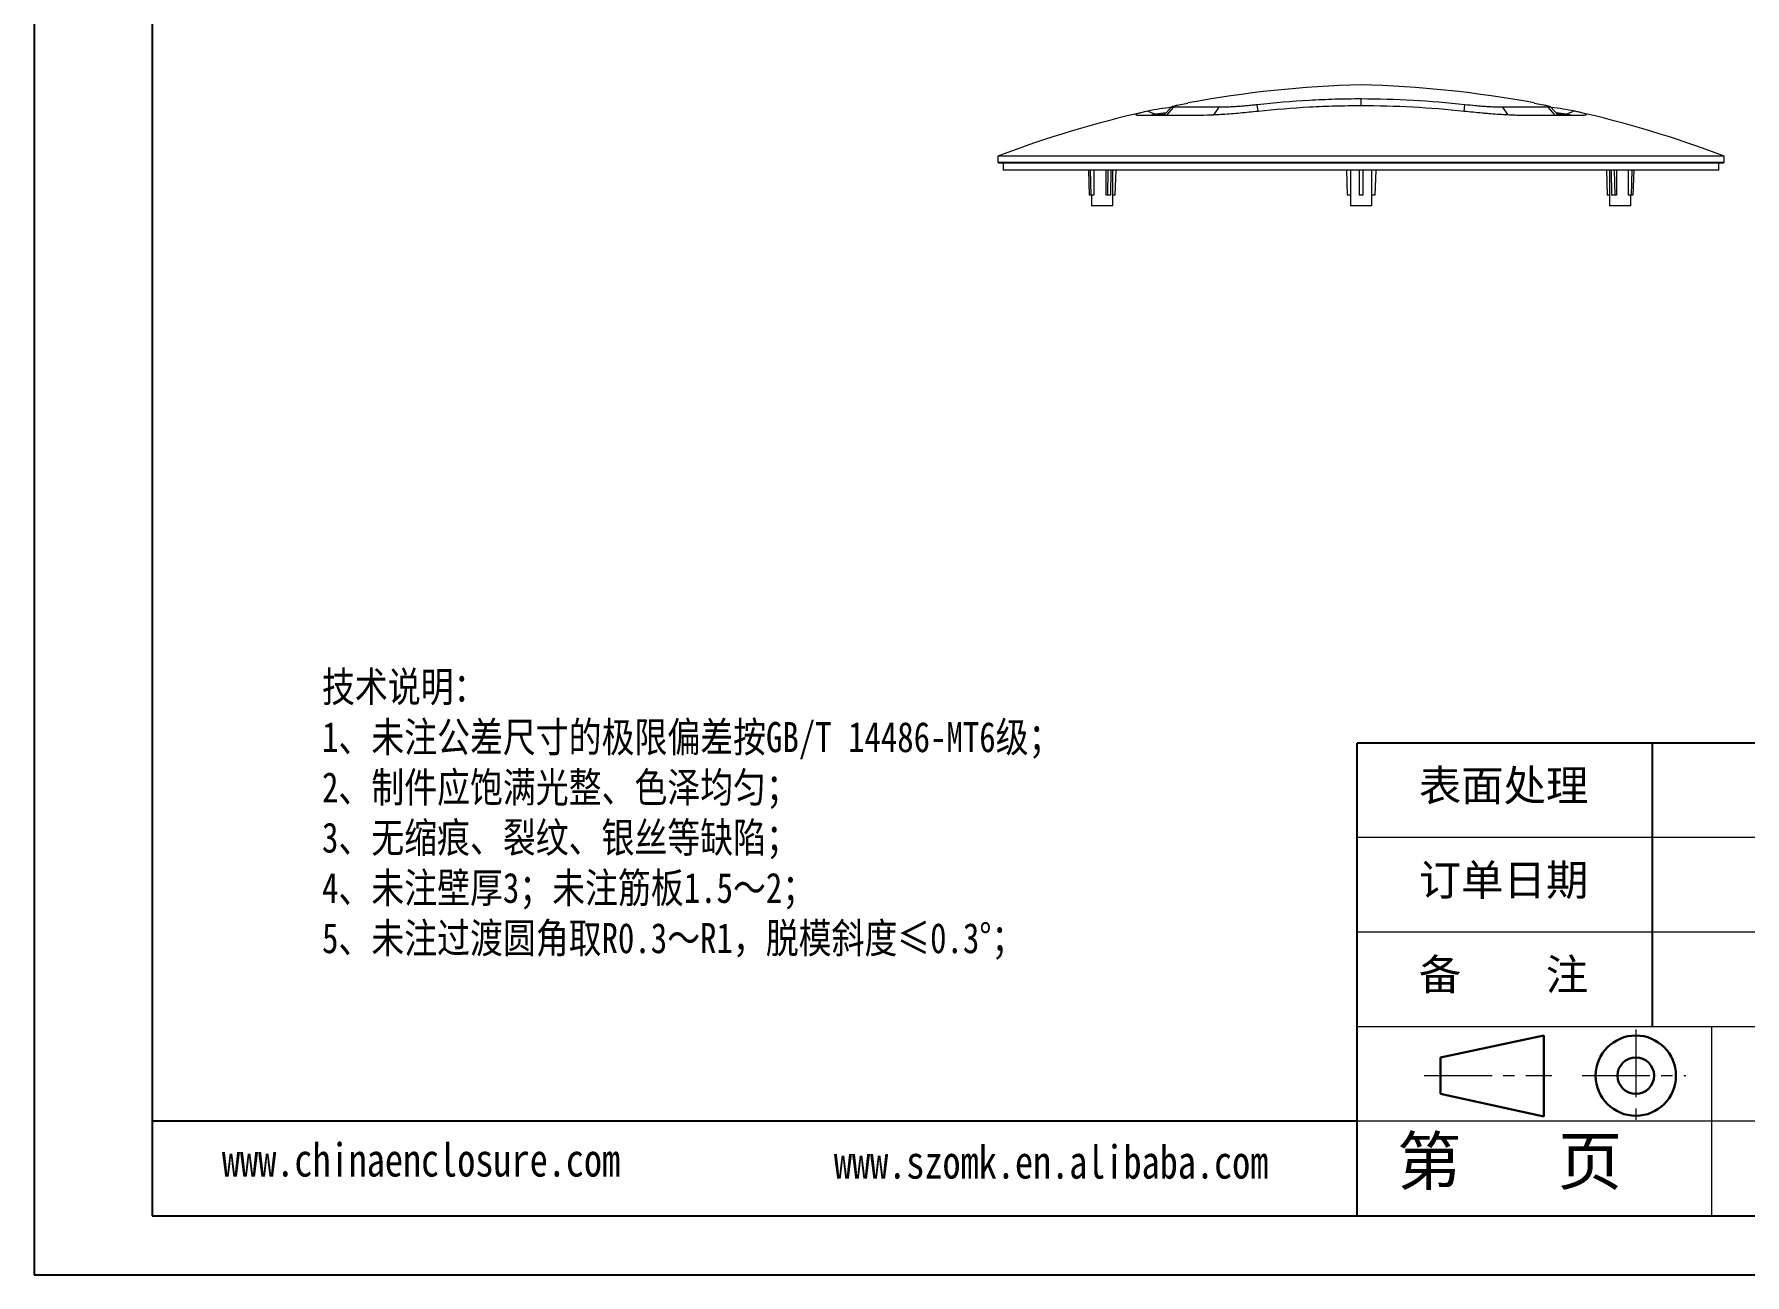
# Model space of a CAD drawing. Header units: inches. Extents: x -602 to 2189, y 557 to 1254.
# Drawn here: x 593.8 to 1074.2, y 557.2 to 905.6 of the extents above; entities that cross this region are included whole.
import ezdxf

# ---------------------------------------------------------------- set-up
doc = ezdxf.new("R2010")
doc.units = ezdxf.units.IN
doc.linetypes.add('CENTER2', pattern=[28.575, 19.05, -3.175, 3.175, -3.175])
doc.layers.add('文字', color=81, linetype='Continuous')
for name, color, linetype, lineweight in [('粗实线', 7, 'Continuous', 30), ('细实线', 3, 'Continuous', 9), ('细点划线', 2, 'CENTER2', 9)]:
    doc.layers.add(name, color=color, linetype=linetype, lineweight=lineweight)
doc.styles.get("Standard").update_dxf_attribs({"font": 'txt', "bigfont": 'gbcbig.shx'})
doc.styles.add('宋体', font='', dxfattribs={"width": 0.8, "height": 3.5})
doc.styles.get('宋体').set_extended_font_data('SimSun')

msp = doc.modelspace()

# ---------------------------------------------------------------- linework, layer by layer
for p, q in [((593.777, 1253.93), (593.777, 557.2)), ((626.955, 1237.341), (626.955, 573.789)), ((1164.432, 706.5), (965.366, 706.5)), ((965.366, 573.789), (965.366, 706.5)), ((1048.31, 626.873), (1048.31, 706.5)), ((965.366, 600.331), (626.955, 600.331)), ((626.955, 573.789), (1562.563, 573.789)), ((593.777, 557.2), (1579.152, 557.2))]:
    msp.add_line(p, q)
at = {"color": 7, "linetype": 'Continuous', "lineweight": 15}
for p, q in [((913.314, 885.216), (911.086, 882.815)), ((911.909, 882.815), (913.873, 885.054)), ((926.619, 885.054), (913.873, 885.054)), ((915.234, 885.751), (917.766, 886.247)), ((925.242, 882.981), (926.619, 885.054)), ((937.517, 883.975), (937.323, 885.751)), ((995.413, 883.975), (995.607, 885.751)), ((1007.686, 882.983), (1006.31, 885.054)), ((1019.057, 885.054), (1006.31, 885.054)), ((1015.11, 886.244), (1017.696, 885.751)), ((1021.02, 882.815), (1019.057, 885.054)), ((1021.855, 882.815), (1019.634, 885.208)), ((904.283, 882.815), (919.354, 882.815)), ((906.591, 883.975), (908.737, 883.098)), ((911.754, 883.534), (908.737, 883.098)), ((908.737, 883.098), (911.349, 883.098)), ((1013.576, 882.815), (1028.646, 882.815)), ((1024.192, 883.098), (1021.266, 883.45)), ((1024.192, 883.098), (1021.592, 883.098)), ((1026.339, 883.975), (1024.192, 883.098)), ((864.465, 871.345), (864.465, 869.545)), ((1068.465, 871.345), (864.465, 871.345)), ((1068.465, 869.545), (1068.465, 871.345)), ((1068.465, 869.545), (864.465, 869.545)), ((864.665, 869.545), (864.665, 869.345)), ((1068.265, 869.345), (864.665, 869.345)), ((865.965, 869.345), (865.965, 867.345)), ((1066.965, 867.345), (865.965, 867.345)), ((889.895, 867.345), (890.106, 860.345)), ((890.395, 867.345), (890.606, 860.345)), ((891.407, 867.345), (891.407, 860.345)), ((894.765, 867.345), (894.765, 860.345)), ((895.349, 867.345), (895.227, 860.345)), ((896.215, 867.345), (896.093, 860.345)), ((896.719, 857.345), (896.719, 867.345)), ((897.543, 867.345), (897.331, 860.345)), ((962.338, 867.345), (962.582, 860.345)), ((963.507, 867.345), (963.507, 860.345)), ((965.965, 867.345), (965.965, 860.345)), ((966.965, 867.345), (966.965, 860.345)), ((969.423, 867.345), (969.423, 860.345)), ((970.592, 867.345), (970.347, 860.345)), ((1035.387, 867.345), (1035.599, 860.345)), ((1036.211, 867.345), (1036.211, 857.345)), ((1036.715, 867.345), (1036.837, 860.345)), ((1037.581, 867.345), (1037.703, 860.345)), ((1038.165, 867.345), (1038.165, 860.345)), ((1041.523, 867.345), (1041.523, 860.345)), ((1042.535, 867.345), (1042.323, 860.345)), ((1043.035, 867.345), (1042.823, 860.345)), ((1066.965, 867.345), (1066.965, 869.345)), ((1068.265, 869.345), (1068.265, 869.545)), ((890.606, 860.345), (890.106, 860.345)), ((891.407, 860.345), (890.606, 860.345)), ((890.719, 860.345), (890.719, 857.345)), ((895.227, 860.345), (894.765, 860.345)), ((896.093, 860.345), (895.227, 860.345)), ((897.331, 860.345), (896.719, 860.345)), ((963.507, 860.345), (962.582, 860.345)), ((963.465, 860.345), (963.465, 857.345)), ((966.965, 860.345), (965.965, 860.345)), ((970.347, 860.345), (969.423, 860.345)), ((969.465, 857.345), (969.465, 860.345)), ((1036.211, 860.345), (1035.599, 860.345)), ((1037.703, 860.345), (1036.837, 860.345)), ((1038.165, 860.345), (1037.703, 860.345)), ((1042.323, 860.345), (1041.523, 860.345)), ((1042.211, 857.345), (1042.211, 860.345)), ((1042.823, 860.345), (1042.323, 860.345)), ((891.121, 857.345), (890.719, 857.345)), ((896.719, 857.345), (891.121, 857.345)), ((969.465, 857.345), (963.465, 857.345)), ((1041.809, 857.345), (1036.211, 857.345)), ((1042.211, 857.345), (1041.809, 857.345))]:
    msp.add_line(p, q, dxfattribs=at)
at = {"color": 8, "linetype": 'Continuous', "lineweight": 15}
msp.add_line((966.465, 885.555), (966.465, 887.378), dxfattribs=at)
at = {"color": 7, "linetype": 'Continuous', "lineweight": 15}
for centre, start, end in [((974.105, 582.278), 91.41614, 100.5004), ((958.824, 582.278), 79.50931, 88.58386), ((974.105, 582.278), 102.71473, 110.7713), ((958.824, 582.278), 69.2287, 77.28155)]:
    msp.add_arc(centre, 309.161, start, end, dxfattribs=at)
for points, knots in [([(913.154, 885.044), (912.066, 884.905), (909.711, 884.604), (907.683, 884.195), (906.591, 883.975)], [0, 0, 0, 0, 0.4618287, 1, 1, 1, 1]), ([(913.873, 885.054), (913.778, 885.064), (913.66, 885.067), (913.451, 885.078), (913.36, 885.084), (913.261, 885.112), (913.247, 885.131), (913.269, 885.178), (913.304, 885.204), (913.411, 885.263), (913.487, 885.294), (913.701, 885.368), (913.842, 885.409), (914.37, 885.55), (914.841, 885.661), (915.234, 885.751)], [0, 0, 0, 0, 0.125, 0.125, 0.25, 0.25, 0.375, 0.375, 0.5, 0.5, 0.625, 0.625, 0.75, 0.75, 1, 1, 1, 1]), ([(937.323, 885.751), (936.831, 885.704), (936.335, 885.652), (935.348, 885.551), (934.857, 885.501), (933.889, 885.412), (933.412, 885.373), (932.466, 885.301), (931.995, 885.268), (931.07, 885.206), (930.618, 885.178), (929.743, 885.132), (929.319, 885.114), (928.515, 885.091), (928.133, 885.085), (927.379, 885.073), (927.007, 885.066), (926.619, 885.054)], [0, 0, 0, 0, 0.125, 0.125, 0.25, 0.25, 0.375, 0.375, 0.5, 0.5, 0.625, 0.625, 0.75, 0.75, 0.875, 0.875, 1, 1, 1, 1]), ([(966.465, 887.378), (964.03, 887.39), (961.597, 887.354), (957.949, 887.245), (956.733, 887.2), (954.302, 887.094), (953.086, 887.034), (947.011, 886.699), (942.156, 886.313), (937.323, 885.751)], [0, 0, 0, 0, 0.25, 0.25, 0.375, 0.375, 0.5, 0.5, 1, 1, 1, 1]), ([(937.517, 883.975), (942.329, 884.447), (947.143, 884.882), (953.177, 885.224), (954.384, 885.281), (956.8, 885.376), (958.008, 885.413), (961.632, 885.503), (964.049, 885.534), (966.465, 885.555)], [0, 0, 0, 0, 0.5, 0.5, 0.625, 0.625, 0.75, 0.75, 1, 1, 1, 1]), ([(995.607, 885.751), (990.769, 886.286), (985.918, 886.693), (976.199, 887.24), (971.333, 887.378), (966.465, 887.378)], [0, 0, 0, 0, 0.5, 0.5, 1, 1, 1, 1]), ([(966.465, 885.555), (971.3, 885.555), (976.131, 885.421), (985.787, 884.892), (990.606, 884.497), (995.413, 883.975)], [0, 0, 0, 0, 0.5, 0.5, 1, 1, 1, 1]), ([(1006.31, 885.054), (1005.936, 885.064), (1005.575, 885.067), (1004.837, 885.078), (1004.46, 885.084), (1003.658, 885.112), (1003.236, 885.131), (1002.363, 885.178), (1001.911, 885.204), (1000.994, 885.263), (1000.529, 885.294), (999.578, 885.368), (999.09, 885.409), (997.605, 885.55), (996.602, 885.661), (995.607, 885.751)], [0, 0, 0, 0, 0.125, 0.125, 0.25, 0.25, 0.375, 0.375, 0.5, 0.5, 0.625, 0.625, 0.75, 0.75, 1, 1, 1, 1]), ([(1017.696, 885.751), (1017.901, 885.704), (1018.126, 885.652), (1018.553, 885.551), (1018.753, 885.501), (1019.078, 885.412), (1019.207, 885.373), (1019.417, 885.301), (1019.501, 885.268), (1019.629, 885.206), (1019.671, 885.178), (1019.691, 885.132), (1019.667, 885.114), (1019.544, 885.091), (1019.449, 885.085), (1019.249, 885.073), (1019.141, 885.066), (1019.057, 885.054)], [0, 0, 0, 0, 0.125, 0.125, 0.25, 0.25, 0.375, 0.375, 0.5, 0.5, 0.625, 0.625, 0.75, 0.75, 0.875, 0.875, 1, 1, 1, 1]), ([(1026.339, 883.975), (1025.313, 884.18), (1023.329, 884.577), (1020.954, 884.877), (1019.806, 885.022)], [0, 0, 0, 0, 0.5167545, 1, 1, 1, 1]), ([(906.591, 883.975), (905.889, 883.824), (905.114, 883.642), (904.386, 883.448), (904.254, 883.411), (904.017, 883.342), (903.912, 883.309), (903.637, 883.217), (903.505, 883.164), (903.318, 883.067), (903.26, 883.023), (903.223, 882.945), (903.247, 882.912), (903.41, 882.866), (903.556, 882.854), (903.904, 882.837), (904.104, 882.83), (904.283, 882.815)], [0, 0, 0, 0, 0.25, 0.25, 0.3125, 0.3125, 0.375, 0.375, 0.5, 0.5, 0.625, 0.625, 0.75, 0.75, 0.875, 0.875, 1, 1, 1, 1]), ([(908.737, 883.098), (908.363, 883.012), (907.942, 882.915), (907.578, 882.825), (907.538, 882.815)], [0, 0, 0, 0, 0.8893555, 1, 1, 1, 1]), ([(919.354, 882.815), (920.632, 882.853), (921.86, 882.857), (923.56, 882.905), (923.909, 882.917), (924.626, 882.946), (924.994, 882.963), (926.109, 883.02), (926.873, 883.066), (928.429, 883.168), (929.221, 883.223), (930.835, 883.343), (931.66, 883.409), (933.318, 883.556), (934.154, 883.64), (935.833, 883.81), (936.676, 883.896), (937.517, 883.975)], [0, 0, 0, 0, 0.25, 0.25, 0.3125, 0.3125, 0.375, 0.375, 0.5, 0.5, 0.625, 0.625, 0.75, 0.75, 0.875, 0.875, 1, 1, 1, 1]), ([(995.413, 883.975), (997.096, 883.824), (998.786, 883.642), (1000.867, 883.448), (1001.282, 883.411), (1002.107, 883.342), (1002.518, 883.309), (1003.732, 883.217), (1004.522, 883.164), (1006.069, 883.067), (1006.829, 883.023), (1008.317, 882.945), (1009.047, 882.912), (1010.425, 882.866), (1011.074, 882.854), (1012.335, 882.837), (1012.949, 882.83), (1013.576, 882.815)], [0, 0, 0, 0, 0.25, 0.25, 0.3125, 0.3125, 0.375, 0.375, 0.5, 0.5, 0.625, 0.625, 0.75, 0.75, 0.875, 0.875, 1, 1, 1, 1]), ([(1025.414, 882.815), (1025.397, 882.819), (1025.06, 882.905), (1024.615, 883.004), (1024.192, 883.098)], [0, 0, 0, 0, 0.0495379, 1, 1, 1, 1]), ([(1028.646, 882.815), (1028.974, 882.853), (1029.38, 882.857), (1029.627, 882.905), (1029.663, 882.917), (1029.704, 882.946), (1029.709, 882.963), (1029.687, 883.02), (1029.621, 883.066), (1029.412, 883.168), (1029.272, 883.223), (1028.913, 883.343), (1028.691, 883.409), (1028.142, 883.556), (1027.808, 883.64), (1027.088, 883.81), (1026.704, 883.896), (1026.339, 883.975)], [0, 0, 0, 0, 0.25, 0.25, 0.3125, 0.3125, 0.375, 0.375, 0.5, 0.5, 0.625, 0.625, 0.75, 0.75, 0.875, 0.875, 1, 1, 1, 1])]:
    msp.add_open_spline(points, degree=3, knots=knots, dxfattribs=at)
at = {"layer": '粗实线', "color": 7}
for p, q in [((1017.823, 624.39), (988.822, 618.243)), ((1017.823, 624.39), (1017.823, 601.662)), ((988.822, 618.243), (988.822, 607.987)), ((988.822, 607.987), (1017.823, 601.662))]:
    msp.add_line(p, q, dxfattribs=at)
for radius in [11.275, 5.128]:
    msp.add_circle((1043.634, 613.115), radius, dxfattribs=at)
at = {"layer": '细实线', "color": 7}
for p, q in [((1164.432, 679.958), (965.366, 679.958)), ((1164.432, 653.415), (965.366, 653.415)), ((1562.563, 626.873), (965.366, 626.873)), ((1064.899, 626.873), (1064.899, 573.789)), ((1164.432, 600.331), (965.366, 600.331))]:
    msp.add_line(p, q, dxfattribs=at)
at = {"layer": '细点划线', "color": 7}
for p, q in [((1043.634, 626.094), (1043.634, 600.331)), ((984.198, 613.115), (1020.045, 613.115)), ((1028.555, 613.115), (1057.697, 613.115))]:
    msp.add_line(p, q, dxfattribs=at)

# ---------------------------------------------------------------- texts
at = {"char_height": 8.72881, "width": 4961.02282, "attachment_point": 1}
for s, insert in [('{\\fSimHei|b0|i0|c134|p49;表面处理}', (982.677, 698.967)), ('{\\fSimHei|b0|i0|c134|p49;订单日期}', (982.677, 672.425)), ('{\\fSimHei|b0|i0|c134|p49;备    注}', (982.677, 645.883))]:
    msp.add_mtext(s, dxfattribs=dict(at, insert=insert))
at = {"layer": '文字', "color": 0, "attachment_point": 1, "style": '宋体'}
for s, insert, char_height, width in [('{\\H1.111x;技术说明：\\P1、未注公差尺寸的极限偏差按GB/T 14486-MT6级；\\P2、制件应饱满光整、色泽均匀；\\P3、无缩痕、裂纹、银丝等缺陷；\\P4、未注壁厚3；未注筋板1.5～2；\\P5、未注过渡圆角取R0.3～R1，脱模斜度≤0.3%%D；}', (674.619, 726.55), 7.62048, 361.71475), ('www.chinaenclosure.com', (646.507, 594.132), 9.34281, 164.14425), ('www.szomk.en.alibaba.com', (818.393, 593.551), 9.34281, 164.14425)]:
    msp.add_mtext(s, dxfattribs=dict(at, insert=insert, char_height=char_height, width=width))
at = {"layer": '细实线', "color": 7, "insert": (976.534, 595.769), "char_height": 13.27104, "width": 99.5328, "attachment_point": 1}
msp.add_mtext('{\\fSimSun|b0|i0|c134|p54;第   页}', dxfattribs=at)

doc.saveas('drawing.dxf')
